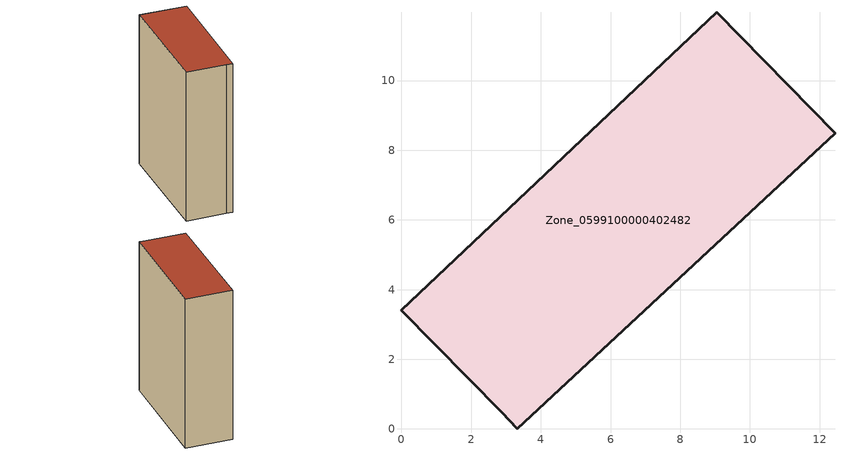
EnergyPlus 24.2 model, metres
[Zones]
Zone_0599100000402482
 floor ground (C_G): 9.05,11.97 12.44,8.49 3.31,0 2.87,0.48 0,3.41 z3.69
 wall outside (C_F): 12.44,8.49 9.05,11.97 0,3.41 2.87,0.48 3.31,0 12.44,8.49 z3.69:19.58
 roof outside (C_R): 3.31,0 12.44,8.49 9.05,11.97 0,3.41 2.87,0.48 z19.58
[BUILDING]
Pand.0599100000402482: North Axis=0; Terrain=City; Loads Convergence Tolerance Value=0.04; Temperature Convergence Tolerance Value=0.4; Solar Distribution=FullExterior; Maximum Number of Warmup Days=25; Minimum Number of Warmup Days=1
[Site:Location]
Rotterdam.The.Hague.AP_ZH_NLD Design_Conditions: Latitude=51.96; Longitude=4.45; Time Zone=1; Elevation=-4.5
[SITE:GROUNDTEMPERATURE:BUILDINGSURFACE]
18, 18, 18, 18, 18, 18, 18, 18, 18, 18, 18, 18
[MATERIAL] Thermal Absorptance=0.9; Solar Absorptance=0.7; Visible Absorptance=0.7
Name | Roughness | Thickness | Conductivity | Density | Specific Heat
G.TI.1946 | MediumSmooth | 0.15 | 1 | 540 | 1210
F.TI.1946 | Rough | 0.3 | 0.857143 | 1920 | 840
R.TI.1946 | MediumRough | 0.2 | 0.1 | 1500 | 1000
[CONSTRUCTION]
C_G: G.TI.1946
C_F: F.TI.1946
C_R: R.TI.1946
[ZONE]
Zone_0599100000402482: Type=1; Multiplier=1; Ceiling Height=Autocalculate; Volume=Autocalculate; Floor Area=autocalculate; Part of Total Floor Area=Yes
[ZONEINFILTRATION:DESIGNFLOWRATE]
Infil_Zone_0599100000402482: Zone or ZoneList or Space or SpaceList=Zone_0599100000402482; Schedule=AlwaysOn; Design Flow Rate Calculation Method=Flow/Area; Flow Rate per Floor Area=0.003; Constant Term Coefficient=1; Temperature Term Coefficient=0; Velocity Term Coefficient=0; Velocity Squared Term Coefficient=0
[HVACTEMPLATE:ZONE:IDEALLOADSAIRSYSTEM]
Zone_0599100000402482: Maximum Heating Supply Air Temperature=50; Minimum Cooling Supply Air Temperature=13; Maximum Heating Supply Air Humidity Ratio=0.0156; Minimum Cooling Supply Air Humidity Ratio=0.0077; Heating Limit=NoLimit; Cooling Limit=NoLimit; Dehumidification Control Type=ConstantSensibleHeatRatio; Cooling Sensible Heat Ratio=0.7; Dehumidification Setpoint=60; Humidification Control Type=None; Humidification Setpoint=30; Outdoor Air Method=None; Outdoor Air Flow Rate per Person=0.00944; Outdoor Air Flow Rate per Zone Floor Area=0; Outdoor Air Flow Rate per Zone=0; Demand Controlled Ventilation Type=None; Outdoor Air Economizer Type=NoEconomizer; Heat Recovery Type=None; Sensible Heat Recovery Effectiveness=0.7; Latent Heat Recovery Effectiveness=0.65
[ZONECONTROL:THERMOSTAT]
ThermostatControl_Zone_0599100000402482: Zone or ZoneList=Zone_0599100000402482; Control Type Schedule=DualSetpointControlType; Control 1=Thermostat_Zone_0599100000402482; Temperature Difference Between Cutout And Setpoint=0
[THERMOSTATSETPOINT:DUALSETPOINT]
Thermostat_Zone_0599100000402482: Heating Setpoint Temperature Schedule=HeatingSetpoint_Zone_0599100000402482; Cooling Setpoint Temperature Schedule=CoolingSetpoint_Zone_0599100000402482
[SCHEDULE:COMPACT]
HeatingSetpoint_Zone_0599100000402482: Through: 12/31, For: AllDays, Until: 24:00, 21
CoolingSetpoint_Zone_0599100000402482: Through: 12/31, For: AllDays, Until: 24:00, 24
DualSetpointControlType: Through: 12/31, For: AllDays, Until: 24:00, 4
AlwaysOn: Through: 12/31, For: AllDays, Until: 24:00, 1
